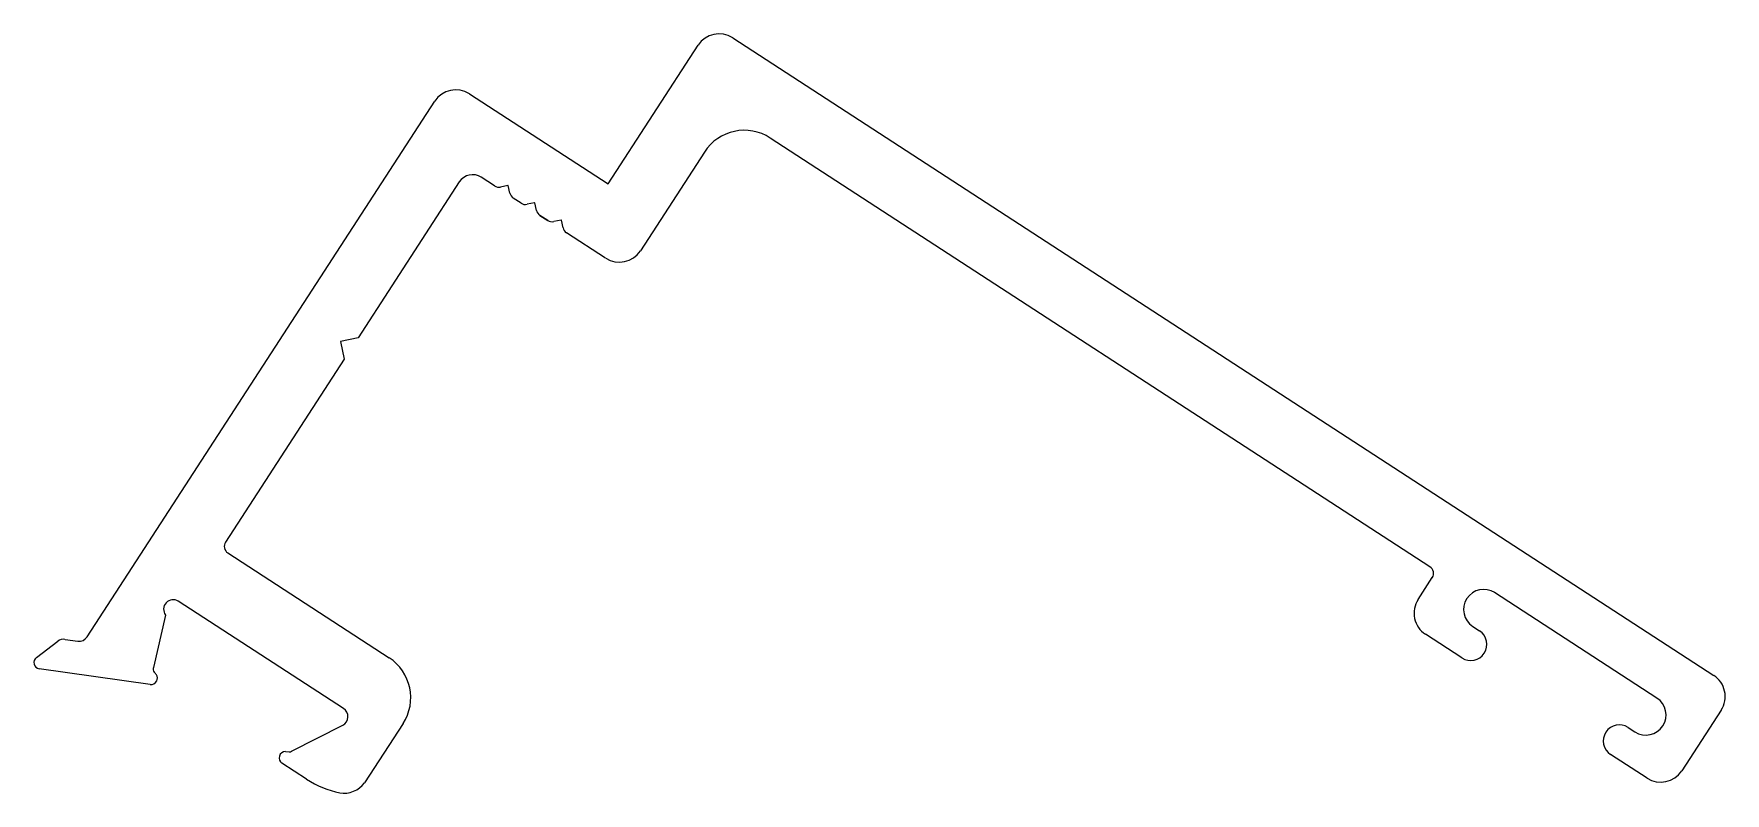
# Model space of a CAD drawing. Extents: x -26.6 to 26.7, y 2 to 25.9.
import ezdxf

# ---------------------------------------------------------------- set-up
doc = ezdxf.new("R2010")
doc.units = 0
doc.layers.add('1', color=7, linetype='CONTINUOUS')

msp = doc.modelspace()

# ---------------------------------------------------------------- linework, layer by layer
at = {"layer": '1', "linetype": 'CONTINUOUS'}
for p, q in [((-4.611, 25.814), (26.311, 5.734)), ((-8.541, 21.213), (-5.703, 25.582)), ((-12.91, 24.05), (-8.541, 21.213)), ((-24.961, 6.945), (-14.003, 23.818)), ((17.366, 9.158), (-3.427, 22.661)), ((-5.502, 22.22), (-7.523, 19.109)), ((-12.119, 21.152), (-12.539, 21.424)), ((-13.23, 21.277), (-16.421, 16.364)), ((-11.695, 21.167), (-11.931, 21.117)), ((-11.635, 20.924), (-11.685, 21.161)), ((-11.281, 20.607), (-11.526, 20.767)), ((-10.856, 20.623), (-11.093, 20.572)), ((-10.796, 20.38), (-10.847, 20.617)), ((-10.442, 20.063), (-10.688, 20.222)), ((-10.688, 20.222), (-10.442, 20.063)), ((-10.442, 20.063), (-10.688, 20.222)), ((-10.688, 20.222), (-10.442, 20.063)), ((-10.442, 20.063), (-10.688, 20.222)), ((-10.017, 20.078), (-10.254, 20.028)), ((-9.958, 19.835), (-10.008, 20.072)), ((-9.849, 19.678), (-9.849, 19.678)), ((-9.849, 19.678), (-9.849, 19.678)), ((-8.616, 18.876), (-9.849, 19.678)), ((-16.421, 16.364), (-16.974, 16.247)), ((-16.974, 16.247), (-16.857, 15.693)), ((-16.857, 15.693), (-20.597, 9.935)), ((-20.523, 9.589), (-15.443, 6.29)), ((16.993, 8.124), (17.44, 8.812)), ((-16.876, 4.686), (-22.085, 8.069)), ((24.518, 5.021), (19.405, 8.341)), ((-22.487, 7.635), (-22.868, 5.984)), ((18.373, 6.285), (17.225, 7.031)), ((18.714, 7.276), (18.927, 7.137)), ((-26.56, 6.298), (-25.879, 6.811)), ((-25.657, 6.868), (-25.255, 6.812)), ((-22.975, 5.449), (-26.468, 5.94)), ((26.543, 4.641), (25.301, 2.728)), ((-18.52, 3.344), (-16.904, 4.167)), ((-15.001, 4.215), (-16.213, 2.349)), ((23.613, 4.094), (23.826, 3.955)), ((-18.705, 3.335), (-18.589, 3.323)), ((24.208, 2.496), (23.06, 3.242)), ((-18.044, 2.464), (-18.819, 2.967))]:
    msp.add_line(p, q, dxfattribs=at)
for centre, radius, start, end in [((-5.041, 25.152), 0.79, 57.0001, 146.9993), ((-13.341, 23.388), 0.79, 57, 146.9975), ((-4.244, 21.403), 1.5, 57, 146.9993), ((-12.811, 21.005), 0.5, 57, 147), ((-11.983, 21.362), 0.25, 237, 282), ((-11.693, 21.16), 0.008, 12, 102), ((-11.39, 20.976), 0.25, 192, 237), ((-11.145, 20.817), 0.25, 237, 282), ((-10.854, 20.615), 0.008, 12, 102), ((-10.552, 20.432), 0.25, 192, 237), ((-10.306, 20.272), 0.25, 237, 282), ((-10.016, 20.07), 0.008, 12, 102), ((-9.713, 19.887), 0.25, 192, 237), ((-8.185, 19.539), 0.79, 237, 326.9993), ((-20.387, 9.799), 0.25, 147, 237), ((17.23, 8.948), 0.25, 327, 57), ((-22.249, 7.817), 0.3, 57, 217.5287), ((17.655, 7.693), 0.79, 147, 237), ((19.06, 7.808), 0.635, 57, 237), ((-25.213, 7.109), 0.3, 261.9982, 327), ((18.65, 6.711), 0.508, 237, 57), ((-25.699, 6.571), 0.3, 82.0006, 126.9992), ((-26.44, 6.138), 0.2, 126.9999, 261.999), ((-22.755, 5.926), 0.127, 152.4963, 226.1137), ((-16.26, 5.032), 1.5, 327.002, 57), ((-22.947, 5.649), 0.202, 262.0001, 333.879), ((-23.157, 5.508), 0.453, 32.9473, 46.1137), ((-22.943, 5.647), 0.197, 333.879, 32.9473), ((25.88, 5.071), 0.79, 327, 57.0003), ((24.172, 4.488), 0.635, 237, 57), ((-17.04, 4.435), 0.3, 296.9999, 57), ((23.336, 3.668), 0.508, 57, 237), ((-18.71, 3.135), 0.2, 88.5892, 237), ((-18.611, 3.522), 0.2, 276.2962, 296.9999), ((24.638, 3.159), 0.79, 237, 327), ((-16.392, 5.008), 3.033, 237, 258.5038), ((-16.863, 2.836), 0.812, 260.5021, 323.1784)]:
    msp.add_arc(centre, radius, start, end, dxfattribs=at)

doc.saveas('drawing.dxf')
